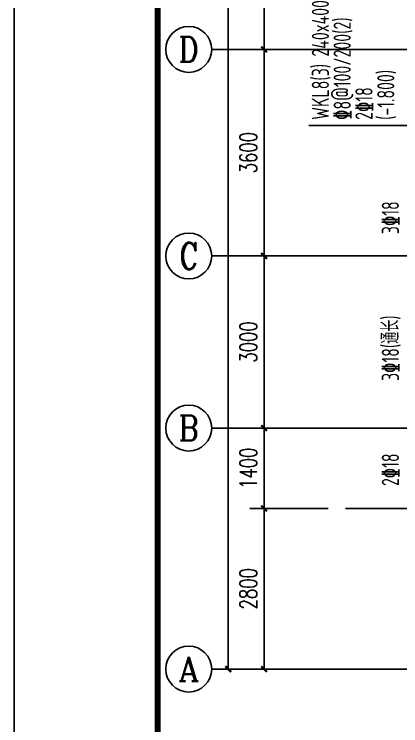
# Model space of a CAD drawing. Extents: x 1051052 to 1482120, y -981644 to -673261.
# Drawn here: x 1357539 to 1364277, y -973000 to -960599 of the extents above; entities that cross this region are included whole.
import ezdxf
from ezdxf.enums import TextEntityAlignment as Align

# ---------------------------------------------------------------- set-up
doc = ezdxf.new("R2010")
doc.units = 0
doc.header["$LTSCALE"] = 1000
doc.header["$MEASUREMENT"] = 0
doc.linetypes.add('DOTE', pattern=[2.42, 2, -0.2, 0.02, -0.2])
for name, color, linetype in [('AXIS', 3, 'Continuous'), ('AXIS_TEXT', 7, 'Continuous'), ('DOTE', 1, 'DOTE'), ('TK', 142, 'Continuous'), ('填充', 8, 'Continuous')]:
    doc.layers.add(name, color=color, linetype=linetype)
for name, color, linetype, lineweight in [('BEAM-JZ-NUM-V', 6, 'Continuous', 25), ('BEAM-JZ-V', 2, 'Continuous', 25), ('BEAM-YW-V', 7, 'Continuous', 25)]:
    doc.layers.add(name, color=color, linetype=linetype, lineweight=lineweight)
doc.styles.add('_TCH_AXIS', font='COMPLEX', dxfattribs={"bigfont": 'GBCBIG'})
doc.styles.add('_TCH_DIM_T3', font='SIMPLEX', dxfattribs={"width": 0.705882, "bigfont": 'GBCBIG'})
doc.styles.add('COMPLEX', font='COMPLEX')
doc.styles.add('TSSD_Dimension', font='Tssdeng.shx', dxfattribs={"width": 0.7, "bigfont": 'Hztxt.shx'})
doc.dimstyles.new('_TCH_ARCH&&100', dxfattribs={"dimtxt": 297.5, "dimasz": 100, "dimexe": 250, "dimexo": 300, "dimgap": 126.25, "dimtad": 1, "dimdec": 0, "dimzin": 0, "dimdsep": 46, "dimtxsty": '_TCH_DIM_T3', "dimblk": 'ARCHTICK', "dimcen": 0.09, "dimclrt": 7, "dimazin": 2, "dimtfac": 1, "dimtdec": 0, "dimtix": 1, "dimtmove": 2, "dimatfit": 3, "dimfxl": 0, "dimtolj": 1, "dimtzin": 0, "dimarcsym": 0})

# ---------------------------------------------------------------- blocks, each defined once
blk = doc.blocks.new('_ArchTick')
at = {"color": 0, "linetype": 'ByBlock', "const_width": 0.4}
blk.add_lwpolyline([(-0.5, -0.5), (0.5, 0.5)], dxfattribs=at)
blk = doc.blocks.new('*D262')
at = {"layer": 'AXIS', "color": 0, "lineweight": -2, "transparency": 16777216}
for p, q in [((1363394, -964812), (1361644, -964812)), ((1361894, -967812), (1361894, -964812)), ((1363394, -967812), (1361644, -967812))]:
    blk.add_line(p, q, dxfattribs=at)
at = {"layer": 'Defpoints', "color": 0, "transparency": 16777216}
for p in [(1361894, -964812), (1364394, -964812), (1364394, -967812)]:
    blk.add_point(p, dxfattribs=at)
at = {"layer": 'AXIS', "color": 0, "lineweight": -2, "transparency": 16777216, "xscale": 100, "yscale": 100, "zscale": 100}
for p, rotation in [((1361894, -964812), 90), ((1361894, -967812), 270)]:
    blk.add_blockref('_ArchTick', p, dxfattribs=dict(at, rotation=rotation))
at = {"layer": 'AXIS', "color": 7, "transparency": 16777216, "insert": (1361619, -966312), "char_height": 297.5, "attachment_point": 5, "rotation": 90, "style": '_TCH_DIM_T3'}
blk.add_mtext('\\A1;3000', dxfattribs=at)
blk = doc.blocks.new('*D263')
at = {"layer": 'AXIS', "color": 0, "lineweight": -2, "transparency": 16777216}
for p, q in [((1363394, -961212), (1361644, -961212)), ((1361894, -964812), (1361894, -961212)), ((1363394, -964812), (1361644, -964812))]:
    blk.add_line(p, q, dxfattribs=at)
at = {"layer": 'Defpoints', "color": 0, "transparency": 16777216}
for p in [(1361894, -961212), (1364394, -961212), (1364394, -964812)]:
    blk.add_point(p, dxfattribs=at)
at = {"layer": 'AXIS', "color": 0, "lineweight": -2, "transparency": 16777216, "xscale": 100, "yscale": 100, "zscale": 100}
for p, rotation in [((1361894, -961212), 90), ((1361894, -964812), 270)]:
    blk.add_blockref('_ArchTick', p, dxfattribs=dict(at, rotation=rotation))
at = {"layer": 'AXIS', "color": 7, "transparency": 16777216, "insert": (1361619, -963012), "char_height": 297.5, "attachment_point": 5, "rotation": 90, "style": '_TCH_DIM_T3'}
blk.add_mtext('\\A1;3600', dxfattribs=at)
blk = doc.blocks.new('*D264')
at = {"layer": 'AXIS', "color": 0, "lineweight": -2, "transparency": 16777216}
for p, q in [((1363394, -957612), (1361644, -957612)), ((1361894, -961212), (1361894, -957612)), ((1363394, -961212), (1361644, -961212))]:
    blk.add_line(p, q, dxfattribs=at)
at = {"layer": 'Defpoints', "color": 0, "transparency": 16777216}
for p in [(1361894, -957612), (1364394, -957612), (1364394, -961212)]:
    blk.add_point(p, dxfattribs=at)
at = {"layer": 'AXIS', "color": 0, "lineweight": -2, "transparency": 16777216, "xscale": 100, "yscale": 100, "zscale": 100}
for p, rotation in [((1361894, -957612), 90), ((1361894, -961212), 270)]:
    blk.add_blockref('_ArchTick', p, dxfattribs=dict(at, rotation=rotation))
at = {"layer": 'AXIS', "color": 7, "transparency": 16777216, "insert": (1361619, -959412), "char_height": 297.5, "attachment_point": 5, "rotation": 90, "style": '_TCH_DIM_T3'}
blk.add_mtext('\\A1;3600', dxfattribs=at)
blk = doc.blocks.new('*D266')
at = {"layer": 'AXIS', "color": 0, "lineweight": -2, "transparency": 16777216}
for p, q in [((1362769, -946612), (1361019, -946612)), ((1361269, -972012), (1361269, -946612)), ((1362769, -972012), (1361019, -972012))]:
    blk.add_line(p, q, dxfattribs=at)
at = {"layer": 'Defpoints', "color": 0, "transparency": 16777216}
for p in [(1361269, -946612), (1364416, -946612), (1364416, -972012)]:
    blk.add_point(p, dxfattribs=at)
at = {"layer": 'AXIS', "color": 0, "lineweight": -2, "transparency": 16777216, "xscale": 100, "yscale": 100, "zscale": 100}
for p, rotation in [((1361269, -946612), 90), ((1361269, -972012), 270)]:
    blk.add_blockref('_ArchTick', p, dxfattribs=dict(at, rotation=rotation))
at = {"layer": 'AXIS', "color": 7, "transparency": 16777216, "insert": (1360994, -959312), "char_height": 297.5, "attachment_point": 5, "rotation": 90, "style": '_TCH_DIM_T3'}
blk.add_mtext('\\A1;25400', dxfattribs=at)
blk = doc.blocks.new('_AXISO')
blk.add_circle((0, 0), 0.5)
at = {"layer": 'AXIS_TEXT', "style": 'COMPLEX', "width": 1.041667}
blk.add_attdef('A', text='', height=0.56, dxfattribs=at).set_placement((-0.25, -0.28), (0.25, -0.28), align=Align.FIT)
blk = doc.blocks.new('*D296')
at = {"layer": 'AXIS', "color": 0, "lineweight": -2, "transparency": 16777216}
for p, q in [((1363394, -967812), (1361644, -967812)), ((1361894, -967812), (1361894, -969212)), ((1363013, -969212), (1361644, -969212))]:
    blk.add_line(p, q, dxfattribs=at)
at = {"layer": 'Defpoints', "color": 0, "transparency": 16777216}
for p in [(1364394, -967812), (1361894, -969212), (1363313, -969212)]:
    blk.add_point(p, dxfattribs=at)
at = {"layer": 'AXIS', "color": 0, "lineweight": -2, "transparency": 16777216, "xscale": 100, "yscale": 100, "zscale": 100}
for p, rotation in [((1361894, -967812), 90), ((1361894, -969212), 270)]:
    blk.add_blockref('_ArchTick', p, dxfattribs=dict(at, rotation=rotation))
at = {"layer": 'AXIS', "color": 7, "transparency": 16777216, "insert": (1361619, -968512), "char_height": 297.5, "attachment_point": 5, "rotation": 90, "style": '_TCH_DIM_T3'}
blk.add_mtext('\\A1;1400', dxfattribs=at)
blk = doc.blocks.new('*D297')
at = {"layer": 'AXIS', "color": 0, "lineweight": -2, "transparency": 16777216}
for p, q in [((1363013, -969212), (1361644, -969212)), ((1361894, -969212), (1361894, -972012)), ((1362975, -972012), (1361644, -972012))]:
    blk.add_line(p, q, dxfattribs=at)
at = {"layer": 'Defpoints', "color": 0, "transparency": 16777216}
for p in [(1363313, -969212), (1361894, -972012), (1363275, -972012)]:
    blk.add_point(p, dxfattribs=at)
at = {"layer": 'AXIS', "color": 0, "lineweight": -2, "transparency": 16777216, "xscale": 100, "yscale": 100, "zscale": 100}
for p, rotation in [((1361894, -969212), 90), ((1361894, -972012), 270)]:
    blk.add_blockref('_ArchTick', p, dxfattribs=dict(at, rotation=rotation))
at = {"layer": 'AXIS', "color": 7, "transparency": 16777216, "insert": (1361619, -970612), "char_height": 297.5, "attachment_point": 5, "rotation": 90, "style": '_TCH_DIM_T3'}
blk.add_mtext('\\A1;2800', dxfattribs=at)
blk = doc.blocks.new('A2K')
at = {"layer": 'TK'}
blk.add_lwpolyline([(0, 0), (59400, 0), (59400, 42000), (0, 42000)], close=True, dxfattribs=at)
at = {"layer": 'TK', "const_width": 100}
blk.add_lwpolyline([(2500, 1000), (58400, 1000), (58400, 41000), (2500, 41000)], close=True, dxfattribs=at)

msp = doc.modelspace()

# ---------------------------------------------------------------- linework, layer by layer
at = {"layer": 'AXIS'}
for p, q in [((1364981.106, -961211.764), (1360981.106, -961211.764)), ((1364981.106, -964811.764), (1360981.106, -964811.764)), ((1364981.106, -967811.764), (1360981.106, -967811.764)), ((1364981.106, -972011.764), (1360981.106, -972011.764))]:
    msp.add_line(p, q, dxfattribs=at)
at = {"layer": 'BEAM-JZ-V'}
msp.add_line((1364415.66, -962539.764), (1362675.66, -962539.764), dxfattribs=at)
at = {"layer": 'DOTE'}
for p, q in [((1363415.66, -961211.764), (1373989.084, -961211.764)), ((1363415.66, -964811.764), (1373989.084, -964811.764)), ((1363415.66, -967811.764), (1373989.084, -967811.764)), ((1363313.463, -969211.764), (1370537.952, -969211.764)), ((1363415.66, -972011.764), (1373989.084, -972011.764))]:
    msp.add_line(p, q, dxfattribs=at)

# ---------------------------------------------------------------- block references
at = {"layer": 'AXIS'}
ref = msp.add_blockref('_AXISO', (1360581.106, -961211.764), dxfattribs=dict(at, xscale=800, yscale=800, zscale=800))
ref.add_attrib('A', 'D', dxfattribs={"layer": 'AXIS_TEXT', "height": 435.257, "style": '_TCH_AXIS'}).set_placement((1360404.931, -961429.392), (1360757.282, -961429.392), align=Align.FIT)
ref = msp.add_blockref('_AXISO', (1360581.106, -964811.764), dxfattribs=dict(at, xscale=800, yscale=800, zscale=800))
ref.add_attrib('A', 'C', dxfattribs={"layer": 'AXIS_TEXT', "height": 455.691, "style": '_TCH_AXIS'}).set_placement((1360418.36, -965039.609), (1360743.853, -965039.609), align=Align.FIT)
ref = msp.add_blockref('_AXISO', (1360581.106, -967811.764), dxfattribs=dict(at, xscale=800, yscale=800, zscale=800))
ref.add_attrib('A', 'B', dxfattribs={"layer": 'AXIS_TEXT', "height": 435.257, "style": '_TCH_AXIS'}).set_placement((1360404.931, -968029.392), (1360757.282, -968029.392), align=Align.FIT)
ref = msp.add_blockref('_AXISO', (1360581.106, -972011.764), dxfattribs=dict(at, xscale=800, yscale=800, zscale=800))
ref.add_attrib('A', 'A', dxfattribs={"layer": 'AXIS_TEXT', "height": 425.184, "style": '_TCH_AXIS'}).set_placement((1360398.885, -972224.355), (1360763.328, -972224.355), align=Align.FIT)
at = {"layer": '填充'}
msp.add_blockref('A2K', (1357539.011, -981643.929), dxfattribs=at)

# ---------------------------------------------------------------- texts
at = {"layer": 'BEAM-JZ-NUM-V', "style": 'TSSD_Dimension', "width": 0.7}
msp.add_text('WKL8(3) 240x400', height=300, rotation=90, dxfattribs=at).set_placement((1363025.66, -962439.764))
at = {"layer": 'BEAM-JZ-V', "style": 'TSSD_Dimension', "width": 0.7}
for s, p in [('%%1328@100/200(2)', (1363405.66, -962439.764)), ('(-1.800)', (1364165.66, -962439.764)), ('2%%13218', (1363785.66, -962439.764))]:
    msp.add_text(s, height=300, rotation=90, dxfattribs=at).set_placement(p)
at = {"layer": 'BEAM-YW-V', "style": 'TSSD_Dimension', "width": 0.7}
for s, p in [('3%%13218', (1364245.66, -964431.764)), ('3%%13218(通长)', (1364245.66, -966990.225)), ('2%%13218', (1364245.66, -968821.764))]:
    msp.add_text(s, height=300, rotation=90, dxfattribs=at).set_placement(p)

# ---------------------------------------------------------------- dimensions: what is measured, and where the dimension line sits
at = {"layer": 'AXIS'}
for p1, p2, distance, picture, middle in [((1364415.66, -972011.764), (1364415.66, -946611.764), 3146.899, '*D266', (1360993.761, -959311.764)), ((1364393.599, -961211.764), (1364393.599, -957611.764), 2500, '*D264', (1361618.599, -959411.764)), ((1364393.599, -964811.764), (1364393.599, -961211.764), 2500, '*D263', (1361618.599, -963011.764)), ((1364393.599, -967811.764), (1364393.599, -964811.764), 2500, '*D262', (1361618.599, -966311.764))]:
    dim = msp.add_aligned_dim(p1=p1, p2=p2, distance=distance, dimstyle='_TCH_ARCH&&100', dxfattribs=at)
    dim.commit()
    dim.dimension.update_dxf_attribs({"geometry": picture, "text_midpoint": middle})
for base, p1, p2, picture, middle in [((1361893.599, -969211.764), (1364393.599, -967811.764), (1363313.463, -969211.764), '*D296', (1361618.599, -968511.764)), ((1361893.599, -972011.764), (1363313.463, -969211.764), (1363275.433, -972011.764), '*D297', (1361618.599, -970611.764))]:
    dim = msp.add_linear_dim(base=base, p1=p1, p2=p2, angle=270, dimstyle='_TCH_ARCH&&100', dxfattribs=at)
    dim.commit()
    dim.dimension.update_dxf_attribs({"geometry": picture, "text_midpoint": middle})

doc.saveas('drawing.dxf')
